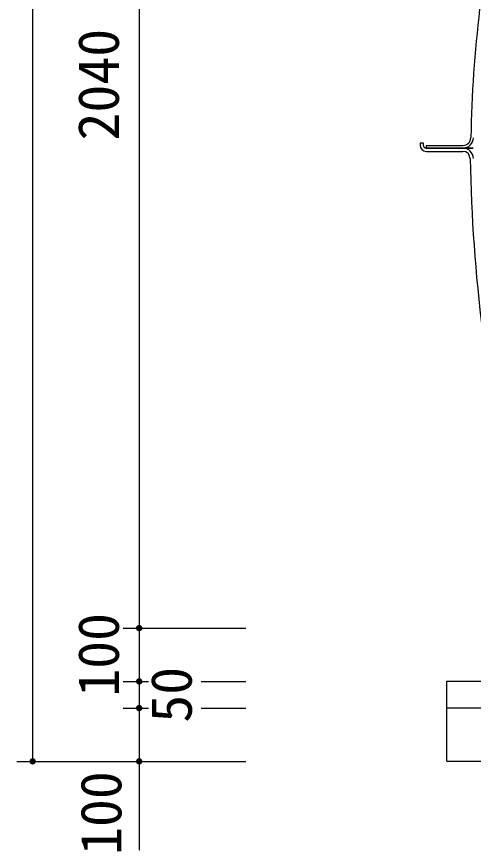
# Model space of a CAD drawing. Units: millimetres, scale not verified. Extents: x -8910 to 8910, y -6308 to 6308.
# Drawn here: x -519 to 338, y -4155 to -2589 of the extents above; entities that cross this region are included whole.
import ezdxf
from ezdxf.enums import TextEntityAlignment as Align

# ---------------------------------------------------------------- set-up
doc = ezdxf.new("R2010")
doc.units = ezdxf.units.MM
doc.header["$LTSCALE"] = 30
doc.linetypes.add('DASHED3', pattern=[4, 3, -1])
for name, color, linetype, lineweight in [('0-1_機器', 2, 'Continuous', 25), ('0-3_空気管', 3, 'Continuous', 25), ('0-9_製作', 5, 'Continuous', 25)]:
    doc.layers.add(name, color=color, linetype=linetype, lineweight=lineweight)
doc.styles.add('ＭＳ ゴシック', font='')
doc.styles.get('ＭＳ ゴシック').set_extended_font_data('MS Gothic')

msp = doc.modelspace()

# ---------------------------------------------------------------- linework, layer by layer
at = {"layer": '0-1_機器'}
for p, q in [((-489.37, -1546.58), (-489.37, -3986.58)), ((-289.37, -1696.58), (-289.37, -3736.58)), ((-289.37, -3736.58), (-289.37, -3836.58)), ((-289.37, -3836.58), (-289.37, -3886.58)), ((288.02, -3835.97), (1888.02, -3835.97)), ((288.02, -3985.97), (288.02, -3835.97)), ((-289.37, -3886.58), (-289.37, -3986.58)), ((288.02, -3885.97), (1888.02, -3885.97))]:
    msp.add_line(p, q, dxfattribs=at)
msp.add_lwpolyline([(288.02, -3985.97), (1888.02, -3985.97), (1888.02, -3835.97)], dxfattribs=at)
at = {"layer": '0-3_空気管'}
for p, q in [((238.02, -2825.96), (238.02, -2829.97)), ((238.02, -2825.96), (244.02, -2825.96)), ((250.02, -2835.97), (250.02, -2830.96)), ((250.02, -2830.96), (318.34, -2830.96)), ((250.02, -2835.97), (338.01, -2835.97)), ((250.02, -2841.97), (318.29, -2841.97))]:
    msp.add_line(p, q, dxfattribs=at)
at = {"layer": '0-3_空気管', "linetype": 'DASHED3'}
for p, q in [((244.02, -2825.96), (244.02, -2829.97)), ((338.01, -2835.97), (250.02, -2835.97))]:
    msp.add_line(p, q, dxfattribs=at)
at = {"layer": '0-3_空気管'}
for centre, radius, start, end in [((2837.84, -2865.97), 2505, 167.799, 178.863), ((318.34, -2815.96), 15, 270, 358.863), ((318.34, -2815.96), 20, 270, 358.863), ((250.02, -2829.97), 12, 180, 270), ((318.28, -2855.96), 20, 0.949, 90), ((318.28, -2855.96), 14, 0.949, 90), ((3337.87, -2805.97), 3006, 180.949, 193.341)]:
    msp.add_arc(centre, radius, start, end, dxfattribs=at)
at = {"layer": '0-3_空気管', "linetype": 'DASHED3'}
msp.add_arc((250.02, -2829.97), 6, 180, 270, dxfattribs=at)
at = {"layer": '0-9_製作', "color": 2}
for p, q in [((-319.37, -3736.58), (-89.37, -3736.58)), ((-319.37, -3836.58), (-272, -3836.58)), ((-172.73, -3836.58), (-89.37, -3836.58)), ((-319.37, -3886.58), (-272, -3886.58)), ((-172.73, -3886.58), (-89.37, -3886.58)), ((-519.37, -3986.58), (-89.37, -3986.58)), ((-319.37, -3986.58), (-89.37, -3986.58)), ((-289.37, -3986.58), (-289.37, -4153.19))]:
    msp.add_line(p, q, dxfattribs=at)
at = {"layer": '0-9_製作'}
for points in [[(-295.36, -3736.21), (-289.37, -3736.58), (-295.37, -3736.58)], [(-295.37, -3736.58), (-289.37, -3736.58), (-295.32, -3737.34)], [(-295.26, -3735.46), (-289.37, -3736.58), (-295.36, -3736.21)], [(-295.32, -3737.34), (-289.37, -3736.58), (-295.18, -3738.08)], [(-295.26, -3735.46), (-289.37, -3730.58), (-289.37, -3736.58)], [(-295.07, -3734.73), (-289.37, -3730.58), (-295.26, -3735.46)], [(-295.18, -3738.08), (-289.37, -3736.58), (-294.95, -3738.79)], [(-294.8, -3734.03), (-289.37, -3730.58), (-295.07, -3734.73)], [(-294.95, -3738.79), (-289.37, -3736.58), (-294.63, -3739.47)], [(-294.43, -3733.37), (-289.37, -3730.58), (-294.8, -3734.03)], [(-294.63, -3739.47), (-289.37, -3736.58), (-294.22, -3740.11)], [(-293.99, -3732.76), (-289.37, -3730.58), (-294.43, -3733.37)], [(-294.22, -3740.11), (-289.37, -3736.58), (-293.74, -3740.69)], [(-293.47, -3732.21), (-289.37, -3730.58), (-293.99, -3732.76)], [(-293.74, -3740.69), (-289.37, -3736.58), (-293.19, -3741.21)], [(-292.89, -3731.73), (-289.37, -3730.58), (-293.47, -3732.21)], [(-293.19, -3741.21), (-289.37, -3736.58), (-292.58, -3741.65)], [(-292.26, -3731.33), (-289.37, -3730.58), (-292.89, -3731.73)], [(-292.58, -3741.65), (-289.37, -3736.58), (-291.92, -3742.01)], [(-291.58, -3731), (-289.37, -3730.58), (-292.26, -3731.33)], [(-291.92, -3742.01), (-289.37, -3736.58), (-291.22, -3742.29)], [(-290.86, -3730.77), (-289.37, -3730.58), (-291.58, -3731)], [(-291.22, -3742.29), (-289.37, -3736.58), (-290.49, -3742.48)], [(-290.12, -3730.63), (-289.37, -3730.58), (-290.86, -3730.77)], [(-290.49, -3742.48), (-289.37, -3736.58), (-289.37, -3742.58)], [(-290.49, -3742.48), (-289.37, -3742.58), (-289.74, -3742.57)], [(-289.37, -3730.58), (-283.37, -3736.58), (-289.37, -3736.58)], [(-289.37, -3730.58), (-283.41, -3735.83), (-283.37, -3736.58)], [(-289.37, -3730.58), (-283.56, -3735.09), (-283.41, -3735.83)], [(-289.37, -3730.58), (-283.79, -3734.37), (-283.56, -3735.09)], [(-289.37, -3730.58), (-284.11, -3733.69), (-283.79, -3734.37)], [(-289.37, -3730.58), (-284.51, -3733.06), (-284.11, -3733.69)], [(-289.37, -3730.58), (-284.99, -3732.48), (-284.51, -3733.06)], [(-289.37, -3730.58), (-285.54, -3731.96), (-284.99, -3732.48)], [(-289.37, -3730.58), (-286.15, -3731.52), (-285.54, -3731.96)], [(-289.37, -3730.58), (-286.81, -3731.15), (-286.15, -3731.52)], [(-289.37, -3730.58), (-287.51, -3730.88), (-286.81, -3731.15)], [(-289.37, -3730.58), (-288.24, -3730.69), (-287.51, -3730.88)], [(-289.37, -3730.58), (-288.99, -3730.59), (-288.24, -3730.69)], [(-289.37, -3736.58), (-288.62, -3742.54), (-289.37, -3742.58)], [(-289.37, -3736.58), (-287.88, -3742.39), (-288.62, -3742.54)], [(-289.37, -3736.58), (-287.16, -3742.16), (-287.88, -3742.39)], [(-289.37, -3736.58), (-286.48, -3741.84), (-287.16, -3742.16)], [(-289.37, -3736.58), (-285.84, -3741.44), (-286.48, -3741.84)], [(-289.37, -3736.58), (-285.26, -3740.96), (-285.84, -3741.44)], [(-289.37, -3736.58), (-284.74, -3740.41), (-285.26, -3740.96)], [(-289.37, -3736.58), (-284.3, -3739.8), (-284.74, -3740.41)], [(-289.37, -3736.58), (-283.94, -3739.14), (-284.3, -3739.8)], [(-289.37, -3736.58), (-283.66, -3738.44), (-283.94, -3739.14)], [(-289.37, -3736.58), (-283.47, -3737.71), (-283.66, -3738.44)], [(-289.37, -3736.58), (-283.38, -3736.96), (-283.47, -3737.71)], [(-283.37, -3736.58), (-283.38, -3736.96), (-289.37, -3736.58)], [(-295.36, -3836.21), (-289.37, -3836.58), (-295.37, -3836.58)], [(-295.37, -3836.58), (-289.37, -3836.58), (-295.32, -3837.34)], [(-295.26, -3835.46), (-289.37, -3836.58), (-295.36, -3836.21)], [(-295.32, -3837.34), (-289.37, -3836.58), (-295.18, -3838.08)], [(-295.26, -3835.46), (-289.37, -3830.58), (-289.37, -3836.58)], [(-295.07, -3834.73), (-289.37, -3830.58), (-295.26, -3835.46)], [(-295.18, -3838.08), (-289.37, -3836.58), (-294.95, -3838.79)], [(-294.8, -3834.03), (-289.37, -3830.58), (-295.07, -3834.73)], [(-294.95, -3838.79), (-289.37, -3836.58), (-294.63, -3839.47)], [(-294.43, -3833.37), (-289.37, -3830.58), (-294.8, -3834.03)], [(-294.63, -3839.47), (-289.37, -3836.58), (-294.22, -3840.11)], [(-293.99, -3832.76), (-289.37, -3830.58), (-294.43, -3833.37)], [(-294.22, -3840.11), (-289.37, -3836.58), (-293.74, -3840.69)], [(-293.47, -3832.21), (-289.37, -3830.58), (-293.99, -3832.76)], [(-293.74, -3840.69), (-289.37, -3836.58), (-293.19, -3841.21)], [(-292.89, -3831.73), (-289.37, -3830.58), (-293.47, -3832.21)], [(-293.19, -3841.21), (-289.37, -3836.58), (-292.58, -3841.65)], [(-292.26, -3831.33), (-289.37, -3830.58), (-292.89, -3831.73)], [(-292.58, -3841.65), (-289.37, -3836.58), (-291.92, -3842.01)], [(-291.58, -3831), (-289.37, -3830.58), (-292.26, -3831.33)], [(-291.92, -3842.01), (-289.37, -3836.58), (-291.22, -3842.29)], [(-290.86, -3830.77), (-289.37, -3830.58), (-291.58, -3831)], [(-291.22, -3842.29), (-289.37, -3836.58), (-290.49, -3842.48)], [(-290.12, -3830.63), (-289.37, -3830.58), (-290.86, -3830.77)], [(-290.49, -3842.48), (-289.37, -3836.58), (-289.37, -3842.58)], [(-289.37, -3830.58), (-283.37, -3836.58), (-289.37, -3836.58)], [(-289.37, -3830.58), (-283.41, -3835.83), (-283.37, -3836.58)], [(-289.37, -3830.58), (-283.56, -3835.09), (-283.41, -3835.83)], [(-289.37, -3830.58), (-283.79, -3834.37), (-283.56, -3835.09)], [(-289.37, -3830.58), (-284.11, -3833.69), (-283.79, -3834.37)], [(-289.37, -3830.58), (-284.51, -3833.06), (-284.11, -3833.69)], [(-289.37, -3830.58), (-284.99, -3832.48), (-284.51, -3833.06)], [(-289.37, -3830.58), (-285.54, -3831.96), (-284.99, -3832.48)], [(-289.37, -3830.58), (-286.15, -3831.52), (-285.54, -3831.96)], [(-289.37, -3830.58), (-286.81, -3831.15), (-286.15, -3831.52)], [(-289.37, -3830.58), (-287.51, -3830.88), (-286.81, -3831.15)], [(-289.37, -3830.58), (-288.24, -3830.69), (-287.51, -3830.88)], [(-289.37, -3830.58), (-288.99, -3830.59), (-288.24, -3830.69)], [(-289.37, -3836.58), (-288.62, -3842.54), (-289.37, -3842.58)], [(-289.37, -3836.58), (-287.88, -3842.39), (-288.62, -3842.54)], [(-289.37, -3836.58), (-287.16, -3842.16), (-287.88, -3842.39)], [(-289.37, -3836.58), (-286.48, -3841.84), (-287.16, -3842.16)], [(-289.37, -3836.58), (-285.84, -3841.44), (-286.48, -3841.84)], [(-289.37, -3836.58), (-285.26, -3840.96), (-285.84, -3841.44)], [(-289.37, -3836.58), (-284.74, -3840.41), (-285.26, -3840.96)], [(-289.37, -3836.58), (-284.3, -3839.8), (-284.74, -3840.41)], [(-289.37, -3836.58), (-283.94, -3839.14), (-284.3, -3839.8)], [(-289.37, -3836.58), (-283.66, -3838.44), (-283.94, -3839.14)], [(-289.37, -3836.58), (-283.47, -3837.71), (-283.66, -3838.44)], [(-289.37, -3836.58), (-283.38, -3836.96), (-283.47, -3837.71)], [(-283.37, -3836.58), (-283.38, -3836.96), (-289.37, -3836.58)], [(-290.49, -3842.48), (-289.37, -3842.58), (-289.74, -3842.57)], [(-295.26, -3885.46), (-289.37, -3880.58), (-289.37, -3886.58)], [(-295.07, -3884.73), (-289.37, -3880.58), (-295.26, -3885.46)], [(-294.8, -3884.03), (-289.37, -3880.58), (-295.07, -3884.73)], [(-294.43, -3883.37), (-289.37, -3880.58), (-294.8, -3884.03)], [(-293.99, -3882.76), (-289.37, -3880.58), (-294.43, -3883.37)], [(-293.47, -3882.21), (-289.37, -3880.58), (-293.99, -3882.76)], [(-292.89, -3881.73), (-289.37, -3880.58), (-293.47, -3882.21)], [(-292.26, -3881.33), (-289.37, -3880.58), (-292.89, -3881.73)], [(-291.58, -3881), (-289.37, -3880.58), (-292.26, -3881.33)], [(-290.86, -3880.77), (-289.37, -3880.58), (-291.58, -3881)], [(-290.12, -3880.63), (-289.37, -3880.58), (-290.86, -3880.77)], [(-289.37, -3880.58), (-283.37, -3886.58), (-289.37, -3886.58)], [(-289.37, -3880.58), (-283.41, -3885.83), (-283.37, -3886.58)], [(-289.37, -3880.58), (-283.56, -3885.09), (-283.41, -3885.83)], [(-289.37, -3880.58), (-283.79, -3884.37), (-283.56, -3885.09)], [(-289.37, -3880.58), (-284.11, -3883.69), (-283.79, -3884.37)], [(-289.37, -3880.58), (-284.51, -3883.06), (-284.11, -3883.69)], [(-289.37, -3880.58), (-284.99, -3882.48), (-284.51, -3883.06)], [(-289.37, -3880.58), (-285.54, -3881.96), (-284.99, -3882.48)], [(-289.37, -3880.58), (-286.15, -3881.52), (-285.54, -3881.96)], [(-289.37, -3880.58), (-286.81, -3881.15), (-286.15, -3881.52)], [(-289.37, -3880.58), (-287.51, -3880.88), (-286.81, -3881.15)], [(-289.37, -3880.58), (-288.24, -3880.69), (-287.51, -3880.88)], [(-289.37, -3880.58), (-288.99, -3880.59), (-288.24, -3880.69)], [(-295.36, -3886.21), (-289.37, -3886.58), (-295.37, -3886.58)], [(-295.37, -3886.58), (-289.37, -3886.58), (-295.32, -3887.34)], [(-295.26, -3885.46), (-289.37, -3886.58), (-295.36, -3886.21)], [(-295.32, -3887.34), (-289.37, -3886.58), (-295.18, -3888.08)], [(-295.18, -3888.08), (-289.37, -3886.58), (-294.95, -3888.79)], [(-294.95, -3888.79), (-289.37, -3886.58), (-294.63, -3889.47)], [(-294.63, -3889.47), (-289.37, -3886.58), (-294.22, -3890.11)], [(-294.22, -3890.11), (-289.37, -3886.58), (-293.74, -3890.69)], [(-293.74, -3890.69), (-289.37, -3886.58), (-293.19, -3891.21)], [(-293.19, -3891.21), (-289.37, -3886.58), (-292.58, -3891.65)], [(-292.58, -3891.65), (-289.37, -3886.58), (-291.92, -3892.01)], [(-291.92, -3892.01), (-289.37, -3886.58), (-291.22, -3892.29)], [(-291.22, -3892.29), (-289.37, -3886.58), (-290.49, -3892.48)], [(-290.49, -3892.48), (-289.37, -3886.58), (-289.37, -3892.58)], [(-290.49, -3892.48), (-289.37, -3892.58), (-289.74, -3892.57)], [(-289.37, -3886.58), (-288.62, -3892.54), (-289.37, -3892.58)], [(-289.37, -3886.58), (-287.88, -3892.39), (-288.62, -3892.54)], [(-289.37, -3886.58), (-287.16, -3892.16), (-287.88, -3892.39)], [(-289.37, -3886.58), (-286.48, -3891.84), (-287.16, -3892.16)], [(-289.37, -3886.58), (-285.84, -3891.44), (-286.48, -3891.84)], [(-289.37, -3886.58), (-285.26, -3890.96), (-285.84, -3891.44)], [(-289.37, -3886.58), (-284.74, -3890.41), (-285.26, -3890.96)], [(-289.37, -3886.58), (-284.3, -3889.8), (-284.74, -3890.41)], [(-289.37, -3886.58), (-283.94, -3889.14), (-284.3, -3889.8)], [(-289.37, -3886.58), (-283.66, -3888.44), (-283.94, -3889.14)], [(-289.37, -3886.58), (-283.47, -3887.71), (-283.66, -3888.44)], [(-289.37, -3886.58), (-283.38, -3886.96), (-283.47, -3887.71)], [(-283.37, -3886.58), (-283.38, -3886.96), (-289.37, -3886.58)], [(-495.36, -3986.21), (-489.37, -3986.58), (-495.37, -3986.58)], [(-495.37, -3986.58), (-489.37, -3986.58), (-495.32, -3987.34)], [(-495.26, -3985.46), (-489.37, -3986.58), (-495.36, -3986.21)], [(-495.32, -3987.34), (-489.37, -3986.58), (-495.18, -3988.08)], [(-495.26, -3985.46), (-489.37, -3980.58), (-489.37, -3986.58)], [(-495.07, -3984.73), (-489.37, -3980.58), (-495.26, -3985.46)], [(-495.18, -3988.08), (-489.37, -3986.58), (-494.95, -3988.79)], [(-494.8, -3984.03), (-489.37, -3980.58), (-495.07, -3984.73)], [(-494.95, -3988.79), (-489.37, -3986.58), (-494.63, -3989.47)], [(-494.43, -3983.37), (-489.37, -3980.58), (-494.8, -3984.03)], [(-494.63, -3989.47), (-489.37, -3986.58), (-494.22, -3990.11)], [(-493.99, -3982.76), (-489.37, -3980.58), (-494.43, -3983.37)], [(-494.22, -3990.11), (-489.37, -3986.58), (-493.74, -3990.69)], [(-493.47, -3982.21), (-489.37, -3980.58), (-493.99, -3982.76)], [(-493.74, -3990.69), (-489.37, -3986.58), (-493.19, -3991.21)], [(-492.89, -3981.73), (-489.37, -3980.58), (-493.47, -3982.21)], [(-493.19, -3991.21), (-489.37, -3986.58), (-492.58, -3991.65)], [(-492.26, -3981.33), (-489.37, -3980.58), (-492.89, -3981.73)], [(-492.58, -3991.65), (-489.37, -3986.58), (-491.92, -3992.01)], [(-491.58, -3981), (-489.37, -3980.58), (-492.26, -3981.33)], [(-491.92, -3992.01), (-489.37, -3986.58), (-491.22, -3992.29)], [(-490.86, -3980.77), (-489.37, -3980.58), (-491.58, -3981)], [(-491.22, -3992.29), (-489.37, -3986.58), (-489.37, -3992.58)], [(-491.22, -3992.29), (-489.37, -3992.58), (-490.49, -3992.48)], [(-490.12, -3980.63), (-489.37, -3980.58), (-490.86, -3980.77)], [(-490.49, -3992.48), (-489.37, -3992.58), (-489.74, -3992.57)], [(-489.37, -3980.58), (-483.37, -3986.58), (-489.37, -3986.58)], [(-489.37, -3980.58), (-483.41, -3985.83), (-483.37, -3986.58)], [(-489.37, -3980.58), (-483.56, -3985.09), (-483.41, -3985.83)], [(-489.37, -3980.58), (-483.79, -3984.37), (-483.56, -3985.09)], [(-489.37, -3980.58), (-484.11, -3983.69), (-483.79, -3984.37)], [(-489.37, -3980.58), (-484.51, -3983.06), (-484.11, -3983.69)], [(-489.37, -3980.58), (-484.99, -3982.48), (-484.51, -3983.06)], [(-489.37, -3980.58), (-485.54, -3981.96), (-484.99, -3982.48)], [(-489.37, -3980.58), (-486.15, -3981.52), (-485.54, -3981.96)], [(-489.37, -3980.58), (-486.81, -3981.15), (-486.15, -3981.52)], [(-489.37, -3980.58), (-487.51, -3980.88), (-486.81, -3981.15)], [(-489.37, -3980.58), (-488.24, -3980.69), (-487.51, -3980.88)], [(-488.99, -3980.59), (-488.24, -3980.69), (-489.37, -3980.58)], [(-489.37, -3986.58), (-488.62, -3992.54), (-489.37, -3992.58)], [(-489.37, -3986.58), (-487.88, -3992.39), (-488.62, -3992.54)], [(-489.37, -3986.58), (-487.16, -3992.16), (-487.88, -3992.39)], [(-489.37, -3986.58), (-486.48, -3991.84), (-487.16, -3992.16)], [(-489.37, -3986.58), (-485.84, -3991.44), (-486.48, -3991.84)], [(-489.37, -3986.58), (-485.26, -3990.96), (-485.84, -3991.44)], [(-489.37, -3986.58), (-484.74, -3990.41), (-485.26, -3990.96)], [(-489.37, -3986.58), (-484.3, -3989.8), (-484.74, -3990.41)], [(-489.37, -3986.58), (-483.94, -3989.14), (-484.3, -3989.8)], [(-489.37, -3986.58), (-483.66, -3988.44), (-483.94, -3989.14)], [(-489.37, -3986.58), (-483.47, -3987.71), (-483.66, -3988.44)], [(-489.37, -3986.58), (-483.38, -3986.96), (-483.47, -3987.71)], [(-483.37, -3986.58), (-483.38, -3986.96), (-489.37, -3986.58)], [(-295.36, -3986.21), (-289.37, -3986.58), (-295.37, -3986.58)], [(-295.37, -3986.58), (-289.37, -3986.58), (-295.32, -3987.34)], [(-295.26, -3985.46), (-289.37, -3986.58), (-295.36, -3986.21)], [(-295.32, -3987.34), (-289.37, -3986.58), (-295.18, -3988.08)], [(-295.26, -3985.46), (-289.37, -3980.58), (-289.37, -3986.58)], [(-295.07, -3984.73), (-289.37, -3980.58), (-295.26, -3985.46)], [(-295.18, -3988.08), (-289.37, -3986.58), (-294.95, -3988.79)], [(-294.8, -3984.03), (-289.37, -3980.58), (-295.07, -3984.73)], [(-294.95, -3988.79), (-289.37, -3986.58), (-294.63, -3989.47)], [(-294.43, -3983.37), (-289.37, -3980.58), (-294.8, -3984.03)], [(-294.63, -3989.47), (-289.37, -3986.58), (-294.22, -3990.11)], [(-293.99, -3982.76), (-289.37, -3980.58), (-294.43, -3983.37)], [(-294.22, -3990.11), (-289.37, -3986.58), (-293.74, -3990.69)], [(-293.47, -3982.21), (-289.37, -3980.58), (-293.99, -3982.76)], [(-293.74, -3990.69), (-289.37, -3986.58), (-293.19, -3991.21)], [(-292.89, -3981.73), (-289.37, -3980.58), (-293.47, -3982.21)], [(-293.19, -3991.21), (-289.37, -3986.58), (-292.58, -3991.65)], [(-292.26, -3981.33), (-289.37, -3980.58), (-292.89, -3981.73)], [(-292.58, -3991.65), (-289.37, -3986.58), (-291.92, -3992.01)], [(-291.58, -3981), (-289.37, -3980.58), (-292.26, -3981.33)], [(-291.92, -3992.01), (-289.37, -3986.58), (-291.22, -3992.29)], [(-290.86, -3980.77), (-289.37, -3980.58), (-291.58, -3981)], [(-291.22, -3992.29), (-289.37, -3986.58), (-290.49, -3992.48)], [(-290.12, -3980.63), (-289.37, -3980.58), (-290.86, -3980.77)], [(-290.49, -3992.48), (-289.37, -3986.58), (-289.37, -3992.58)], [(-290.49, -3992.48), (-289.37, -3992.58), (-289.74, -3992.57)], [(-289.37, -3980.58), (-283.37, -3986.58), (-289.37, -3986.58)], [(-289.37, -3980.58), (-283.41, -3985.83), (-283.37, -3986.58)], [(-289.37, -3980.58), (-283.56, -3985.09), (-283.41, -3985.83)], [(-289.37, -3980.58), (-283.79, -3984.37), (-283.56, -3985.09)], [(-289.37, -3980.58), (-284.11, -3983.69), (-283.79, -3984.37)], [(-289.37, -3980.58), (-284.51, -3983.06), (-284.11, -3983.69)], [(-289.37, -3980.58), (-284.99, -3982.48), (-284.51, -3983.06)], [(-289.37, -3980.58), (-285.54, -3981.96), (-284.99, -3982.48)], [(-289.37, -3980.58), (-286.15, -3981.52), (-285.54, -3981.96)], [(-289.37, -3980.58), (-286.81, -3981.15), (-286.15, -3981.52)], [(-289.37, -3980.58), (-287.51, -3980.88), (-286.81, -3981.15)], [(-289.37, -3980.58), (-288.24, -3980.69), (-287.51, -3980.88)], [(-289.37, -3980.58), (-288.99, -3980.59), (-288.24, -3980.69)], [(-289.37, -3986.58), (-288.62, -3992.54), (-289.37, -3992.58)], [(-289.37, -3986.58), (-287.88, -3992.39), (-288.62, -3992.54)], [(-289.37, -3986.58), (-287.16, -3992.16), (-287.88, -3992.39)], [(-289.37, -3986.58), (-286.48, -3991.84), (-287.16, -3992.16)], [(-289.37, -3986.58), (-285.84, -3991.44), (-286.48, -3991.84)], [(-289.37, -3986.58), (-285.26, -3990.96), (-285.84, -3991.44)], [(-289.37, -3986.58), (-284.74, -3990.41), (-285.26, -3990.96)], [(-289.37, -3986.58), (-284.3, -3989.8), (-284.74, -3990.41)], [(-289.37, -3986.58), (-283.94, -3989.14), (-284.3, -3989.8)], [(-289.37, -3986.58), (-283.66, -3988.44), (-283.94, -3989.14)], [(-289.37, -3986.58), (-283.47, -3987.71), (-283.66, -3988.44)], [(-289.37, -3986.58), (-283.38, -3986.96), (-283.47, -3987.71)], [(-283.37, -3986.58), (-283.38, -3986.96), (-289.37, -3986.58)]]:
    msp.add_solid(points, dxfattribs=at)

# ---------------------------------------------------------------- texts
at = {"layer": '0-1_機器', "color": 4, "style": 'ＭＳ ゴシック'}
msp.add_text('2040', height=76.98, rotation=90, dxfattribs=at).set_placement((-304.37, -2821.58), align=Align.BOTTOM_LEFT)
at = {"layer": '0-9_製作', "color": 4, "style": 'ＭＳ ゴシック'}
for s, p in [('100', (-304.37, -3865.33)), ('50', (-167.55, -3914.08)), ('100', (-299.67, -4162.2))]:
    msp.add_text(s, height=76.98, rotation=90, dxfattribs=at).set_placement(p, align=Align.BOTTOM_LEFT)

doc.saveas('drawing.dxf')
